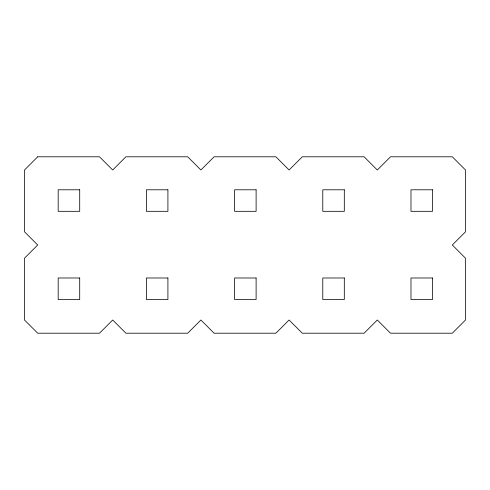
<?xml version="1.0" encoding="UTF-8"?>
<svg xmlns="http://www.w3.org/2000/svg" width="490" height="490" viewBox="0 0 490 490"><rect width="100%" height="100%" fill="white"/><g stroke="black" fill="none" stroke-linecap="round" stroke-linejoin="round"><path stroke-width="0.73" d="M37.693 156.8L24.5 169.993L24.5 231.807L37.693 245L24.5 258.193L24.5 320.007L37.693 333.2L99.507 333.2L112.7 320.007L125.893 333.2L187.707 333.2L200.9 320.007L214.093 333.2L275.907 333.2L289.1 320.007L302.293 333.2L364.107 333.2L377.3 320.007L390.493 333.2L452.307 333.2L465.5 320.007L465.5 258.193L452.307 245L465.5 231.807L465.5 169.993L452.307 156.8L390.493 156.8L377.3 169.993L364.107 156.8L302.293 156.8L289.1 169.993L275.907 156.8L214.093 156.8L200.9 169.993L187.707 156.8L125.893 156.8L112.7 169.993L99.507 156.8L37.693 156.8M79.711 189.789L58.181 189.789L58.181 211.319L79.711 211.319L79.711 189.789M167.911 189.789L146.381 189.789L146.381 211.319L167.911 211.319L167.911 189.789M256.111 189.789L234.581 189.789L234.581 211.319L256.111 211.319L256.111 189.789M344.311 189.789L322.781 189.789L322.781 211.319L344.311 211.319L344.311 189.789M432.511 189.789L410.981 189.789L410.981 211.319L432.511 211.319L432.511 189.789M79.711 277.989L58.181 277.989L58.181 299.519L79.711 299.519L79.711 277.989M167.911 277.989L146.381 277.989L146.381 299.519L167.911 299.519L167.911 277.989M256.111 277.989L234.581 277.989L234.581 299.519L256.111 299.519L256.111 277.989M344.311 277.989L322.781 277.989L322.781 299.519L344.311 299.519L344.311 277.989M432.511 277.989L410.981 277.989L410.981 299.519L432.511 299.519L432.511 277.989"/></g></svg>
